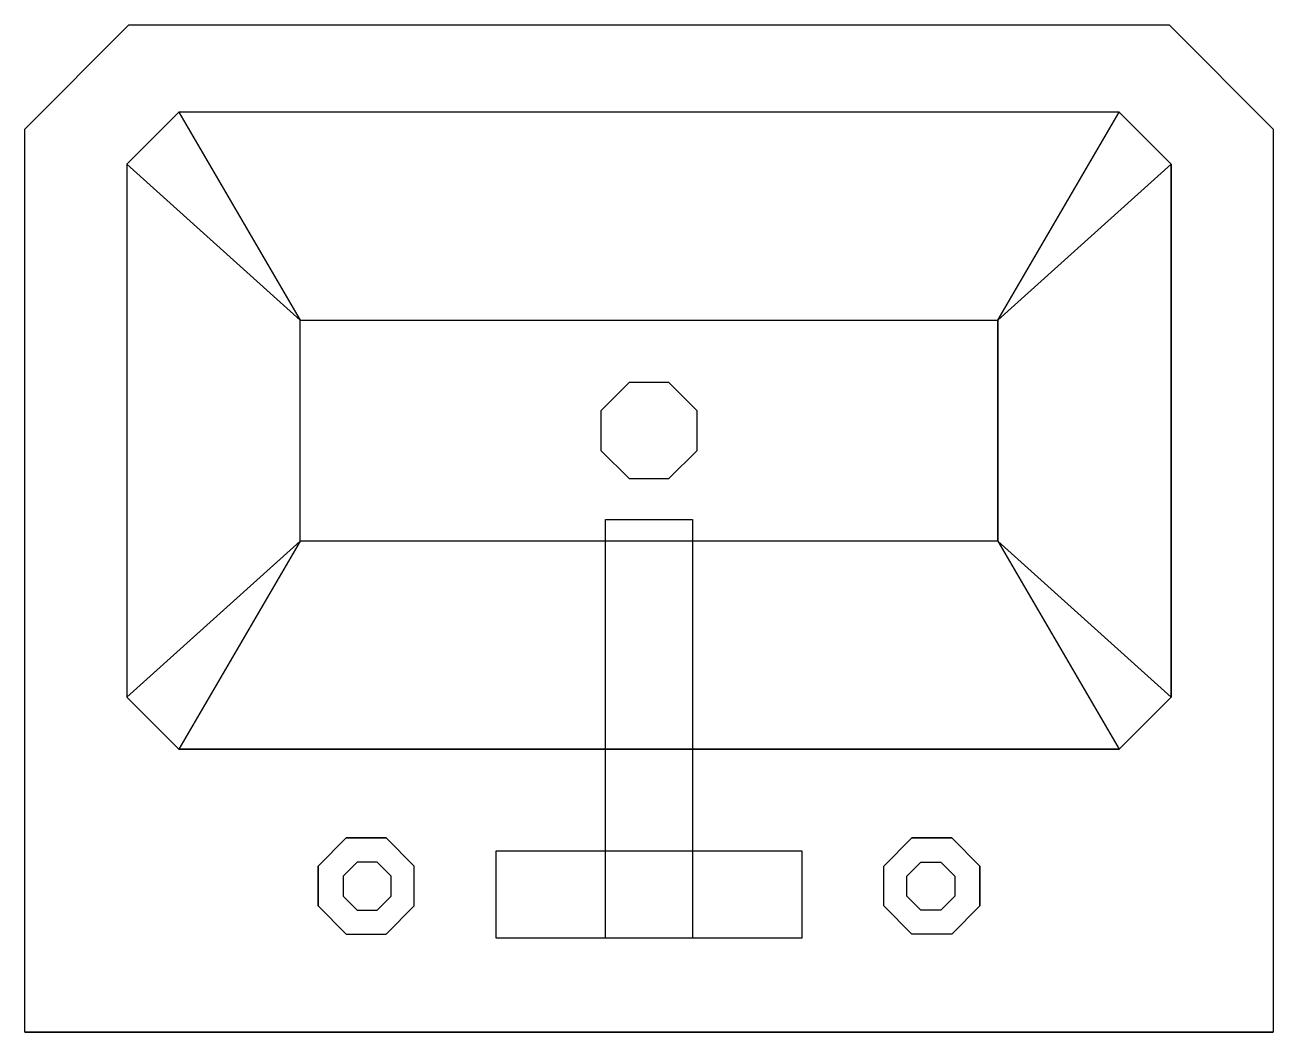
# Model space of a CAD drawing. Extents: x -0.3 to 0.3, y 0 to 0.484.
import ezdxf

# ---------------------------------------------------------------- set-up
doc = ezdxf.new("R2010")
doc.units = 0
doc.header["$MEASUREMENT"] = 0
doc.layers.get('0').update_dxf_attribs({"linetype": 'CONTINUOUS'})

msp = doc.modelspace()

# ---------------------------------------------------------------- linework, layer by layer
at = {"color": 0}
for p, q in [((-0.3, 0.434, 0.89873), (-0.25, 0.484, 0.89873)), ((-0.25, 0.484, 0.89873), (0.25, 0.484, 0.89873)), ((0.25, 0.484, 0.89873), (0.3, 0.434, 0.89873)), ((-0.3, 0, 0.89873), (-0.3, 0.434, 0.89873)), ((0.3, 0.434, 0.89873), (0.3, 0, 0.89873)), ((0.3, 0, 0.89873), (-0.3, 0, 0.89873))]:
    msp.add_line(p, q, dxfattribs=at)
for points, elevation in [([(-0.16777, 0.34217), (0.16777, 0.34217), (0.16777, 0.23595), (-0.16777, 0.23595)], 0.79873), ([(-0.00957, 0.31216), (-0.0231, 0.29863), (-0.0231, 0.27949), (-0.00957, 0.26596), (0.00957, 0.26596), (0.0231, 0.27949), (0.0231, 0.29863), (0.00957, 0.31216)], 0.79873), ([(0.02092, 0.24627), (0.02092, 0.04518), (-0.02092, 0.04518), (-0.02092, 0.24627)], 0.94873), ([(-0.14554, 0.09329), (-0.15907, 0.07976), (-0.15907, 0.06063), (-0.14554, 0.0471), (-0.1264, 0.0471), (-0.11287, 0.06063), (-0.11287, 0.07976), (-0.1264, 0.09329)], 0.91873), ([(0.14554, 0.09329), (0.15907, 0.07976), (0.15907, 0.06063), (0.14554, 0.0471), (0.1264, 0.0471), (0.11287, 0.06063), (0.11287, 0.07976), (0.1264, 0.09329)], 0.91873), ([(0.07353, 0.04518), (-0.07353, 0.04518), (-0.07353, 0.08701), (0.07353, 0.08701)], 0.89873), ([(-0.02092, 0.04518), (-0.02092, 0.08701), (0.02092, 0.08701), (0.02092, 0.04518)], 0.92373), ([(-0.14029, 0.08168), (-0.14706, 0.07492), (-0.14706, 0.06535), (-0.14029, 0.05859), (-0.13073, 0.05859), (-0.12396, 0.06535), (-0.12396, 0.07492), (-0.13073, 0.08168)], 0.89873), ([(0.14029, 0.08168), (0.14706, 0.07492), (0.14706, 0.06535), (0.14029, 0.05859), (0.13073, 0.05859), (0.12396, 0.06535), (0.12396, 0.07492), (0.13073, 0.08168)], 0.89873)]:
    msp.add_lwpolyline(points, close=True, dxfattribs=dict(at, elevation=elevation))
for points, invisible_edges in [([(-0.25, 0.484, 0.89873), (-0.22598, 0.44217, 0.89873), (-0.25098, 0.41717, 0.89873), (-0.3, 0.434, 0.89873)], 5), ([(0.25, 0.484, 0.89873), (0.22598, 0.44217, 0.89873), (-0.22598, 0.44217, 0.89873), (-0.25, 0.484, 0.89873)], 5), ([(0.3, 0.434, 0.89873), (0.25098, 0.41717, 0.89873), (0.22598, 0.44217, 0.89873), (0.25, 0.484, 0.89873)], 5), ([(0.16777, 0.34217, 0.79873), (0.22598, 0.44217, 0.89873), (-0.22598, 0.44217, 0.89873), (-0.16777, 0.34217, 0.79873)], 5), ([(-0.3, 0.434, 0.89873), (-0.25098, 0.41717, 0.89873), (-0.25098, 0.16095, 0.89873), (-0.3, 0, 0.89873)], 5), ([(0.3, 0, 0.89873), (0.25098, 0.16095, 0.89873), (0.25098, 0.41717, 0.89873), (0.3, 0.434, 0.89873)], 5), ([(-0.16777, 0.34217, 0.79873), (-0.25098, 0.41717, 0.89873), (-0.25098, 0.16095, 0.89873), (-0.16777, 0.23595, 0.79873)], 5), ([(0.25098, 0.16095, 0.89873), (0.16777, 0.23595, 0.79873), (0.16777, 0.34217, 0.79873), (0.25098, 0.41717, 0.89873)], 5), ([(-0.16777, 0.23595, 0.79873), (-0.22598, 0.13595, 0.89873), (0.22598, 0.13595, 0.89873), (0.16777, 0.23595, 0.79873)], 5), ([(-0.22598, 0.13595, 0.89873), (-0.25098, 0.16095, 0.89873), (-0.3, 0, 0.89873), (-0.22598, 0.13595, 0.89873)], 6), ([(0.22598, 0.13595, 0.89873), (0.3, 0, 0.89873), (0.25098, 0.16095, 0.89873)], 3), ([(-0.22598, 0.13595, 0.89873), (-0.3, 0, 0.89873), (0.3, 0, 0.89873), (0.22598, 0.13595, 0.89873)], 5), ([(-0.1264, 0.09329, 0.94373), (-0.11287, 0.07976, 0.94373), (-0.14554, 0.0471, 0.94373), (-0.15907, 0.06063, 0.94373)], 10), ([(-0.15907, 0.06063, 0.94373), (-0.15907, 0.07976, 0.94373), (-0.14554, 0.09329, 0.94373), (-0.1264, 0.09329, 0.94373)], 8), ([(0.1264, 0.09329, 0.94373), (0.11287, 0.07976, 0.94373), (0.14554, 0.0471, 0.94373), (0.15907, 0.06063, 0.94373)], 10), ([(0.15907, 0.06063, 0.94373), (0.15907, 0.07976, 0.94373), (0.14554, 0.09329, 0.94373), (0.1264, 0.09329, 0.94373)], 8), ([(-0.14554, 0.0471, 0.94373), (-0.1264, 0.0471, 0.94373), (-0.11287, 0.06063, 0.94373), (-0.11287, 0.07976, 0.94373)], 8), ([(0.14554, 0.0471, 0.94373), (0.1264, 0.0471, 0.94373), (0.11287, 0.06063, 0.94373), (0.11287, 0.07976, 0.94373)], 8)]:
    msp.add_3dface(points, dxfattribs=dict(at, invisible_edges=invisible_edges))
for points in [[(-0.22598, 0.44217, 0.89873), (-0.16777, 0.34217, 0.79873), (-0.25098, 0.41717, 0.89873)], [(0.16777, 0.34217, 0.79873), (0.22598, 0.44217, 0.89873), (0.25098, 0.41717, 0.89873), (0.16777, 0.34217, 0.79873)], [(0.16777, 0.23595, 0.79873), (-0.16777, 0.23595, 0.79873), (-0.16777, 0.34217, 0.79873), (0.16777, 0.34217, 0.79873)], [(-0.02092, 0.24627, 0.97373), (0.02092, 0.24627, 0.97373), (0.02092, 0.04518, 0.97373), (-0.02092, 0.04518, 0.97373)], [(-0.16777, 0.23595, 0.79873), (-0.22598, 0.13595, 0.89873), (-0.25098, 0.16095, 0.89873)], [(0.25098, 0.16095, 0.89873), (0.16777, 0.23595, 0.79873), (0.22598, 0.13595, 0.89873)], [(-0.07353, 0.04518, 0.92373), (-0.07353, 0.08701, 0.92373), (0.07353, 0.08701, 0.92373), (0.07353, 0.04518, 0.92373)]]:
    msp.add_3dface(points, dxfattribs=at)

doc.saveas('drawing.dxf')
